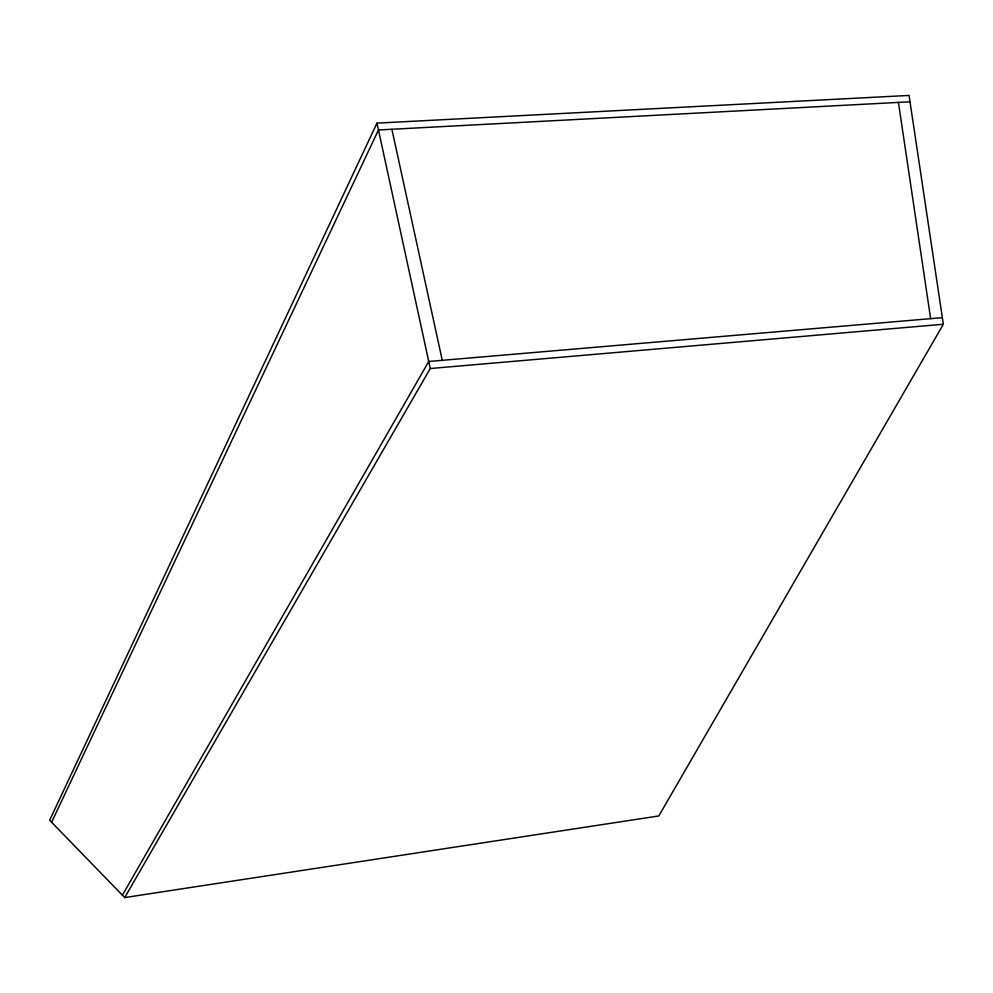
<?xml version="1.0" encoding="UTF-8"?>
<svg xmlns="http://www.w3.org/2000/svg" width="993" height="993" viewBox="0 0 993 993"><rect width="100%" height="100%" fill="white"/><g stroke="black" fill="none" stroke-linecap="round" stroke-linejoin="round"><path stroke-width="1.49" d="M376.98 123.132L49.65 820.23L124.708 897.573L658.806 815.948L943.35 324.252L909.054 95.427L376.98 123.132L430.267 368.527L124.708 897.573M51.599 822.241L378.457 129.984L910.01 101.795M122.387 895.19L428.74 361.477L942.357 317.661M430.267 368.527L943.35 324.252M391.887 129.264L442.27 360.322M898.429 102.403L930.64 318.654"/></g></svg>
